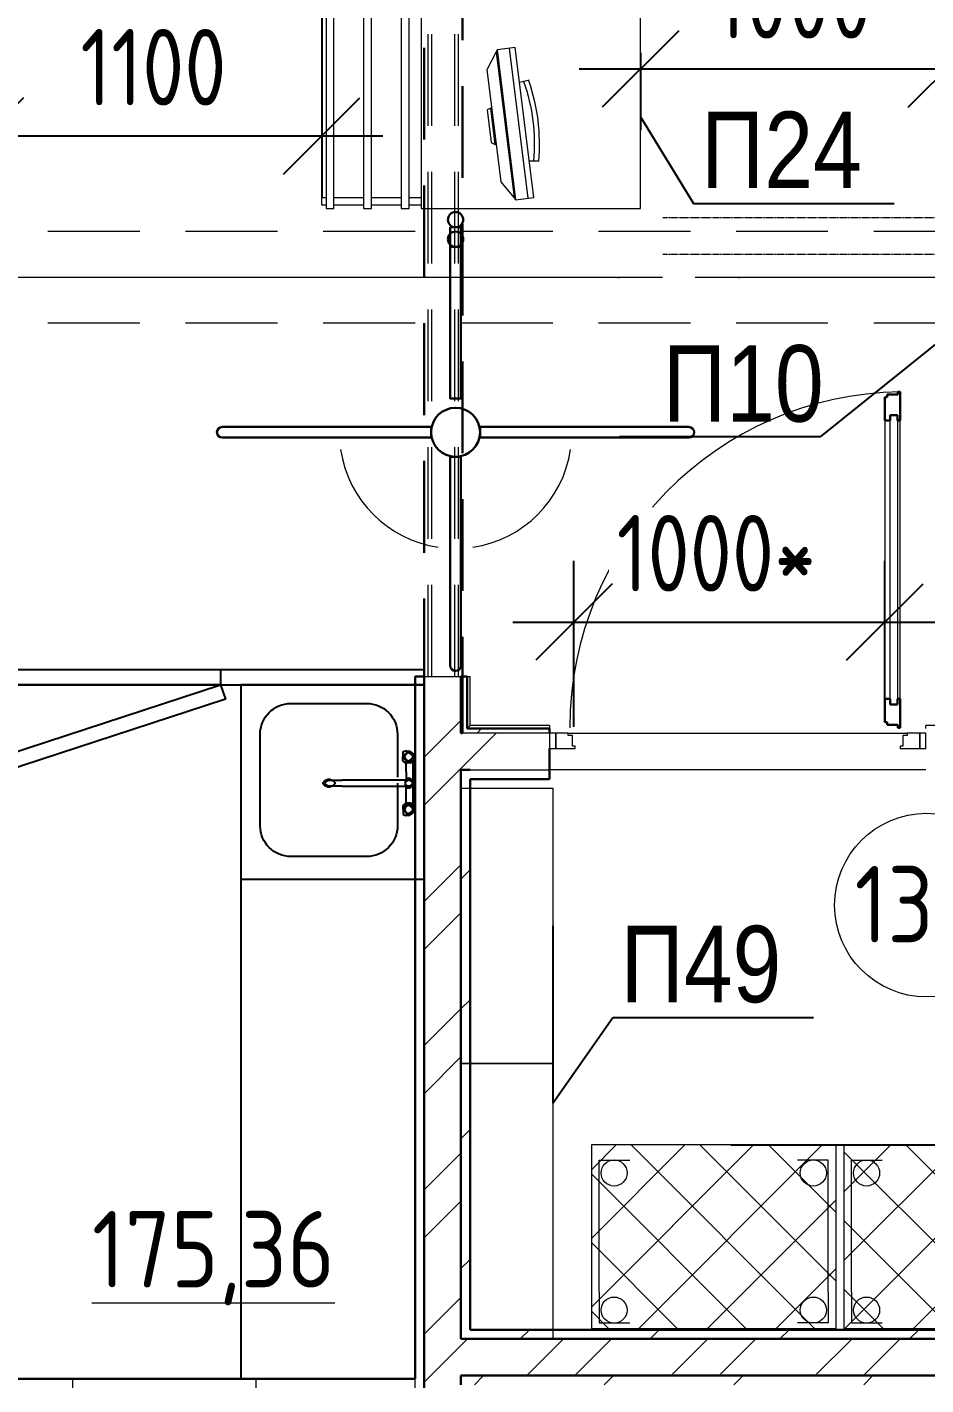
# Model space of a CAD drawing. Header units: millimetres. Extents: x -21010 to 105841, y -18351 to 135084.
# Drawn here: x 37849 to 40787, y 34155 to 38593 of the extents above; entities that cross this region are included whole.
import ezdxf
from ezdxf import colors
from ezdxf.entities.mleader import LeaderData, LeaderLine
from ezdxf.math import Vec2, Vec3

# ---------------------------------------------------------------- set-up
doc = ezdxf.new("R2010")
doc.units = ezdxf.units.MM
for name, pattern in [('ADSK_Линия сетки', [2500, 2000, -250, 0, -250]), ('ADSK_Сверху', [450, 300, -150]), ('ADSK_Штриховая_ш2 п1_5', [4.5, 3, -1.5])]:
    doc.linetypes.add(name, pattern=pattern)
for name, color, linetype, lineweight in [('АР_тонкая_монтаж', 102, 'Continuous', 9), ('Двери', 7, 'Continuous', 9), ('ДОНМ_ТХ_Анно', 84, 'Continuous', 20), ('Линии', 7, 'Continuous', 9), ('Марки помещений', 7, 'Continuous', 9), ('Оборудование пищеблок', 250, 'Continuous', 5), ('Ограждение', 7, 'Continuous', 9), ('Оси', 7, 'Continuous', 9), ('Проем', 7, 'ADSK_Штриховая_ш2 п1_5', 9), ('Стены наружные', 7, 'Continuous', 18), ('Стены штриховка', 7, 'Continuous', 13), ('ТХ Вспомогательное оборудование', 86, 'Continuous', 9), ('ТХ мебель и оборудование пищеблок', 5, 'Continuous', 30), ('ТХ Оборудование ПРОЧЕЕ', 7, 'Continuous', 20), ('ТХ_МЕБЕЛЬ', 86, 'Continuous', 0)]:
    doc.layers.add(name, color=color, linetype=linetype, lineweight=lineweight)
for name, color, linetype, lineweight, true_color in [('Двери открывание', 7, 'Continuous', 9, 0xc0c0c0), ('калитка в пищеблок_dwg', 7, 'Continuous', 9, 0x767676), ('ТХ.Not mounted equipment', 7, 'Continuous', 9, 0x6f4f28)]:
    doc.layers.add(name, color=color, linetype=linetype, lineweight=lineweight, true_color=true_color)
doc.layers.add('ТХ_ПД_ВК (мойки_раковины_трапы_поддоны_пол.краны)', color=150, linetype='Continuous')
doc.layers.add('ТХ_размеры', color=7, linetype='Continuous')
doc.styles.add('GOST Common_3', font='GOST_Common.ttf', dxfattribs={"height": 3.5})
doc.styles.add('ГОСТ 2.304', font='CS_Gost2304.shx')
doc.styles.add('ТХ_ДОНМ', font='ARIALN.TTF')
doc.dimstyles.new('СПДС', dxfattribs={"dimscale": 100, "dimtxt": 2.5, "dimasz": 2.5, "dimexe": 2, "dimexo": 0.625, "dimgap": 1, "dimtad": 1, "dimdec": 0, "dimtxsty": 'ГОСТ 2.304', "dimblk": 'OBLIQUE', "dimblk1": 'OBLIQUE', "dimblk2": 'OBLIQUE', "dimcen": 2.5, "dimdle": 2, "dimadec": 0, "dimazin": 2, "dimtfac": 0.75, "dimtdec": 4, "dimtmove": 1, "dimatfit": 3, "dimfxl": 1, "dimtfill": 1, "dimtolj": 1, "dimarcsym": 1})

# ---------------------------------------------------------------- blocks, each defined once
blk = doc.blocks.new('ADSK_Дверь_Проем - ADSK_Дверь_Проем-3135931-План 1 этажа смеж')
at = {"layer": 'Проем'}
for p, q in [((-500, 60), (500, 60)), ((-500, -60), (500, -60))]:
    blk.add_line(p, q, dxfattribs=at)
blk = doc.blocks.new('Прилавок для горячих напитков ПГН-70КМ')
at = {"layer": 'ТХ Вспомогательное оборудование', "color": 18, "true_color": 0x000000}
blk.add_lwpolyline([(1120, 717), (0, 717), (0, 0), (1120, 0)], close=True, dxfattribs=at)
at = {"layer": 'ТХ Вспомогательное оборудование', "color": 0, "const_width": 0.4056}
blk.add_lwpolyline([(124.7972, 590, 1), (125.2028, 590, 1)], format="xyb", close=True, dxfattribs=at)
blk = doc.blocks.new('Направляющие L-1120мм')
at = {"layer": 'ТХ Вспомогательное оборудование', "color": 0, "lineweight": 0}
for points in [[(-74.3, 285.6), (-74.3, 325), (-100, 325), (-100, 285.6)], [(972.6, 285.6), (972.6, 325), (998.3, 325), (998.3, 285.6)], [(-100, 259.9), (-100, 162.8)], [(-74.3, 162.8), (-74.3, 259.9)], [(972.6, 162.8), (972.6, 259.9)], [(998.3, 259.9), (998.3, 162.8)], [(-100, 137.1), (-100, 39.9)], [(-74.3, 39.9), (-74.3, 137.1)], [(972.6, 39.9), (972.6, 137.1)], [(998.3, 137.1), (998.3, 39.9)], [(-100, 14.2), (-100, 0), (-74.3, 0), (-74.3, 14.2)], [(998.3, 14.2), (998.3, 0), (972.6, 0), (972.6, 14.2)]]:
    blk.add_lwpolyline(points, dxfattribs=at)
at = {"layer": 'ТХ Вспомогательное оборудование', "color": 0, "lineweight": 0, "const_width": 0.05}
blk.add_lwpolyline([(549.2, 325, 1), (549.1, 325, 1)], format="xyb", close=True, dxfattribs=at)
at = {"layer": 'ТХ Вспомогательное оборудование', "color": 0, "lineweight": 0}
for points in [[(1009.2, 259.9), (-110.8, 259.9), (-110.8, 285.6), (1009.2, 285.6)], [(1009.2, 137.1), (-110.8, 137.1), (-110.8, 162.8), (1009.2, 162.8)], [(1009.2, 14.2), (-110.8, 14.2), (-110.8, 39.9), (1009.2, 39.9)]]:
    blk.add_lwpolyline(points, close=True, dxfattribs=at)
blk = doc.blocks.new('449.3 Стеллаж для сушки тарелок передвижной (800х632х1600)мм на 450тарелок')
at = {"layer": 'ТХ_МЕБЕЛЬ', "lineweight": 0}
h = blk.add_hatch(dxfattribs=at)
h.set_pattern_fill('ANSI37', color=256, scale=50, style=0)
h.set_pattern_definition([(45, (398.09, 950.77), (-112.253, 112.253), []), (135, (398.09, 950.77), (-112.253, -112.253), [])])
h.paths.add_polyline_path([(0, 632), (0, 32), (799.6, 32), (799.6, 632)])
at = {"layer": 'ТХ_МЕБЕЛЬ', "lineweight": 0, "ltscale": 0.2}
for p, q in [((25.2, 150), (25.2, 582)), ((25.2, 582), (125.2, 582)), ((773.8, 582), (673.8, 582)), ((773.8, 150), (773.8, 582)), ((25.2, 150), (25.2, 50)), ((773.8, 150), (773.8, 50)), ((25.2, 50), (125.2, 50)), ((773.8, 50), (673.8, 50))]:
    blk.add_line(p, q, dxfattribs=at)
at = {"layer": 'ТХ_МЕБЕЛЬ', "ltscale": 0.2}
blk.add_lwpolyline([(0, 32), (799.6, 32), (799.6, 632), (0, 632)], close=True, dxfattribs=at)
at = {"layer": 'ТХ_МЕБЕЛЬ'}
for centre in [(74.1, 540.1), (725.4, 540.1), (74.1, 91.9), (725.4, 91.9)]:
    blk.add_circle(centre, 42.6, dxfattribs=at)
blk = doc.blocks.new('_Oblique')
at = {"color": 0, "linetype": 'ByBlock', "lineweight": -2}
blk.add_line((-0.5, -0.5), (0.5, 0.5), dxfattribs=at)
blk = doc.blocks.new('*D205')
at = {"layer": 'Defpoints', "color": 0, "transparency": 16777216}
for p in [(39854, 38571.2), (39854, 38455.8), (40854, 38455.8)]:
    blk.add_point(p, dxfattribs=at)
at = {"layer": 'ТХ_размеры', "color": 0, "lineweight": -2, "transparency": 16777216}
for p, q in [((39854, 38508.7), (39854, 38255.8)), ((41054, 38455.8), (39654, 38455.8)), ((40854, 38393.3), (40854, 38255.8))]:
    blk.add_line(p, q, dxfattribs=at)
at = {"layer": 'ТХ_размеры', "color": 0, "lineweight": -2, "transparency": 16777216, "xscale": 250, "yscale": 250, "zscale": 250, "rotation": 180}
blk.add_blockref('_Oblique', (39854, 38455.8), dxfattribs=at)
at = {"layer": 'ТХ_размеры', "color": 0, "lineweight": -2, "transparency": 16777216, "xscale": 250, "yscale": 250, "zscale": 250}
blk.add_blockref('_Oblique', (40854, 38455.8), dxfattribs=at)
at = {"layer": 'ТХ_размеры', "color": 0, "transparency": 16777216, "insert": (40354, 38680.8), "char_height": 250, "attachment_point": 5, "style": 'ГОСТ 2.304', "bg_fill": 3, "box_fill_scale": 1.1, "bg_fill_color": 256, "bg_fill_true_color": 13158600, "bg_fill_transparency": 0}
blk.add_mtext('\\A1;1000', dxfattribs=at)
blk = doc.blocks.new('АРМ медицинской сестры')
at = {"lineweight": 0}
for points in [[(-133.5, 147.5), (-129.5, 115.6)], [(133.5, 147.5), (129.5, 115.6)], [(245.1, 95.6), (-249.1, 95.6)], [(-241.1, 51.8), (-249.1, 55.8)], [(245.1, 55.8), (237.1, 51.8), (-241.1, 51.8), (-185.3, 15.9), (185.3, 15.9), (237.1, 51.8)], [(-61.8, 15.9), (-61.8, 12), (57.8, 12), (53.8, 0), (-53.8, 0), (-61.8, 12)], [(57.8, 15.9), (57.8, 12)]]:
    blk.add_lwpolyline(points, dxfattribs=at)
blk.add_lwpolyline([(245.1, 55.8), (-249.1, 55.8), (-249.1, 115.6), (245.1, 115.6)], close=True, dxfattribs=at)
for radius, start, end in [(627.7, 77.7667, 102.2333), (611.8, 77.6074, 102.3926)]:
    blk.add_arc((0, -468.3), radius, start, end, dxfattribs=at)
blk = doc.blocks.new('*D206')
at = {"layer": 'Defpoints', "color": 0, "transparency": 16777216}
for p in [(38811.9, 39083.4), (37712, 38515), (37712, 38236.9)]:
    blk.add_point(p, dxfattribs=at)
at = {"layer": 'ТХ_размеры', "color": 0, "lineweight": -2, "transparency": 16777216}
for p, q in [((38811.9, 39020.9), (38811.9, 38036.9)), ((37712, 38452.5), (37712, 38036.9)), ((39011.9, 38236.9), (37512, 38236.9))]:
    blk.add_line(p, q, dxfattribs=at)
at = {"layer": 'ТХ_размеры', "color": 0, "lineweight": -2, "transparency": 16777216, "xscale": 250, "yscale": 250, "zscale": 250, "rotation": 180}
blk.add_blockref('_Oblique', (37712, 38236.9), dxfattribs=at)
at = {"layer": 'ТХ_размеры', "color": 0, "lineweight": -2, "transparency": 16777216, "xscale": 250, "yscale": 250, "zscale": 250}
blk.add_blockref('_Oblique', (38811.9, 38236.9), dxfattribs=at)
at = {"layer": 'ТХ_размеры', "color": 0, "transparency": 16777216, "insert": (38261.9, 38461.9), "char_height": 250, "attachment_point": 5, "style": 'ГОСТ 2.304', "bg_fill": 3, "box_fill_scale": 1.1, "bg_fill_color": 256, "bg_fill_true_color": 13158600, "bg_fill_transparency": 0}
blk.add_mtext('\\A1;1100', dxfattribs=at)
blk = doc.blocks.new('ванна 60х60')
at = {"layer": 'ТХ Оборудование ПРОЧЕЕ', "color": 0, "linetype": 'ByBlock', "lineweight": -2, "ltscale": 100}
for p, q in [((34.3, 390.2), (47.3, 401.1)), ((34.3, 390.2), (47.3, 401.1)), ((36.2, 386.2), (60.3, 402.1)), ((36.2, 386.2), (60.3, 402.1)), ((60.3, 402.1), (47.3, 401.1)), ((69.3, 399.1), (60.3, 402.1)), ((69.3, 399.1), (60.3, 402.1)), ((34.3, 390.2), (30.2, 385.2)), ((34.3, 390.2), (30.2, 385.2)), ((30.2, 385.2), (33.2, 376.2)), ((30.2, 385.2), (33.2, 376.2)), ((37.2, 365.2), (33.2, 376.2)), ((37.2, 365.2), (33.2, 376.2)), ((34.3, 390.2), (37.3, 388.2)), ((34.3, 390.2), (37.3, 388.2)), ((35.2, 379.2), (36.2, 386.2)), ((35.2, 379.2), (36.2, 386.2)), ((35.2, 379.2), (37.2, 378.2)), ((35.2, 379.2), (37.2, 378.2)), ((37.3, 388.2), (36.2, 386.2)), ((37.3, 388.2), (36.2, 386.2)), ((37.3, 387.2), (37.2, 375.2)), ((37.3, 387.2), (37.2, 375.2)), ((57.2, 364.1), (37.2, 378.2)), ((37.2, 378.2), (39.2, 367.2)), ((57.2, 364.1), (37.2, 378.2)), ((37.2, 378.2), (39.2, 367.2)), ((37.2, 375.2), (46.2, 365.2)), ((37.2, 375.2), (46.2, 365.2)), ((37.2, 365.2), (46.2, 361.2)), ((37.2, 365.2), (46.2, 361.2)), ((37.2, 365.2), (37.2, 227)), ((46.3, 397.2), (37.3, 387.2)), ((46.3, 397.2), (37.3, 387.2)), ((39.2, 367.2), (48.2, 362.1)), ((39.2, 367.2), (48.2, 362.1)), ((46.2, 365.2), (56.2, 365.1)), ((46.2, 365.2), (56.2, 365.1)), ((46.2, 361.2), (57.2, 362.1)), ((46.2, 361.2), (57.2, 362.1)), ((46.3, 397.2), (56.3, 397.1)), ((46.3, 397.2), (56.3, 397.1)), ((48.2, 362.1), (57.2, 364.1)), ((48.2, 362.1), (57.2, 364.1)), ((56.2, 365.1), (66.2, 375.1)), ((56.2, 365.1), (66.2, 375.1)), ((66.3, 387.1), (56.3, 397.1)), ((66.3, 387.1), (56.3, 397.1)), ((57.2, 364.1), (60.2, 361.1)), ((57.2, 364.1), (60.2, 361.1)), ((60.2, 361.1), (57.2, 362.1)), ((60.2, 361.1), (57.2, 362.1)), ((59.9, 361.2), (59.8, 306.1)), ((60.2, 361.1), (70.2, 369.1)), ((60.2, 361.1), (70.2, 369.1)), ((66.2, 375.1), (66.3, 387.1)), ((66.2, 375.1), (66.3, 387.1)), ((70.2, 369.1), (69.3, 399.1)), ((70.2, 369.1), (69.3, 399.1)), ((39, 302), (45.9, 311.1)), ((39, 302), (45.9, 311.1)), ((45.9, 311.1), (55.9, 311.1)), ((45.9, 311.1), (55.9, 311.1)), ((55.9, 311.1), (63, 302.1)), ((55.9, 311.1), (63, 302.1)), ((38, 301), (45, 308.1)), ((38, 301), (45, 308.1)), ((38, 299), (48, 306.1)), ((38, 299), (48, 306.1)), ((38, 291), (38, 301)), ((38, 291), (38, 301)), ((48, 286.1), (38, 293)), ((48, 286.1), (38, 293)), ((45, 284.1), (38, 291)), ((45, 284.1), (38, 291)), ((39, 290), (39, 302)), ((39, 290), (39, 302)), ((46, 281.1), (39, 290)), ((46, 281.1), (39, 290)), ((45, 308.1), (56, 308.1)), ((45, 308.1), (56, 308.1)), ((56, 284.1), (45, 284.1)), ((56, 284.1), (45, 284.1)), ((56, 281.1), (46, 281.1)), ((56, 281.1), (46, 281.1)), ((48, 306.1), (53.8, 306.1)), ((48, 286), (53.8, 286)), ((53.8, 306.1), (63, 299)), ((53.8, 286), (63, 293)), ((56, 308.1), (63, 301.1)), ((56, 308.1), (63, 301.1)), ((63, 291.1), (56, 284.1)), ((63, 291.1), (56, 284.1)), ((63, 290.1), (56, 281.1)), ((63, 290.1), (56, 281.1)), ((59.8, 306.1), (268.9, 306.1)), ((59.8, 231), (59.8, 286.1)), ((268.9, 286.1), (59.9, 286.1)), ((63, 302.1), (63, 290.1)), ((63, 302.1), (63, 290.1)), ((312.9, 306.1), (268.9, 306.1)), ((268.9, 286.1), (312.9, 286.1)), ((298.9, 305.1), (292.9, 298.1)), ((292.9, 298.1), (292.9, 294.1)), ((292.9, 294.1), (298.9, 287.1)), ((308.9, 309.1), (298.9, 305.1)), ((298.9, 287.1), (308.9, 283.1)), ((314.9, 309.1), (308.9, 309.1)), ((308.9, 283.1), (314.9, 283.1)), ((324.9, 299.1), (312.9, 306.1)), ((312.9, 286.1), (324.9, 293.1)), ((324.9, 305.1), (314.9, 309.1)), ((314.9, 283.1), (324.9, 287.1)), ((330.9, 298.1), (324.9, 305.1)), ((324.9, 293.1), (324.9, 299.1)), ((324.9, 287.1), (330.9, 294.1)), ((330.9, 294.1), (330.9, 298.1)), ((37.2, 227), (33.2, 216)), ((37.2, 227), (33.2, 216)), ((37.2, 227), (46.2, 231.1)), ((37.2, 227), (46.2, 231.1)), ((57.2, 228.1), (37.2, 214)), ((57.2, 228.1), (37.2, 214)), ((37.2, 217), (46.2, 227.1)), ((37.2, 217), (46.2, 227.1)), ((37.2, 214), (39.2, 225)), ((37.2, 214), (39.2, 225)), ((39.2, 225), (48.2, 230.1)), ((39.2, 225), (48.2, 230.1)), ((46.2, 231.1), (57.2, 230.1)), ((46.2, 231.1), (57.2, 230.1)), ((46.2, 227.1), (56.2, 227.1)), ((46.2, 227.1), (56.2, 227.1)), ((48.2, 230.1), (57.2, 228.1)), ((48.2, 230.1), (57.2, 228.1)), ((56.2, 227.1), (66.2, 217.1)), ((56.2, 227.1), (66.2, 217.1)), ((60.2, 231.1), (57.2, 230.1)), ((57.2, 228.1), (60.2, 231.1)), ((60.2, 231.1), (57.2, 230.1)), ((57.2, 228.1), (60.2, 231.1)), ((60.2, 231.1), (70.2, 223.1)), ((60.2, 231.1), (70.2, 223.1)), ((70.2, 223.1), (69.2, 193.1)), ((70.2, 223.1), (69.2, 193.1)), ((30.2, 207), (33.2, 216)), ((30.2, 207), (33.2, 216)), ((34.2, 202), (30.2, 207)), ((34.2, 202), (30.2, 207)), ((34.2, 202), (37.2, 204)), ((34.2, 202), (37.2, 204)), ((34.2, 202), (47.3, 191.1)), ((34.2, 202), (47.3, 191.1)), ((35.2, 213), (37.2, 214)), ((35.2, 213), (37.2, 214)), ((35.2, 213), (36.2, 206)), ((35.2, 213), (36.2, 206)), ((36.2, 206), (60.3, 190.1)), ((37.2, 204), (36.2, 206)), ((36.2, 206), (60.3, 190.1)), ((37.2, 204), (36.2, 206)), ((37.2, 205), (37.2, 217)), ((37.2, 205), (37.2, 217)), ((46.2, 195.1), (37.2, 205)), ((46.2, 195.1), (37.2, 205)), ((46.2, 195.1), (56.2, 195.1)), ((46.2, 195.1), (56.2, 195.1)), ((60.3, 190.1), (47.3, 191.1)), ((66.2, 205.1), (56.2, 195.1)), ((66.2, 205.1), (56.2, 195.1)), ((69.2, 193.1), (60.3, 190.1)), ((69.2, 193.1), (60.3, 190.1)), ((66.2, 217.1), (66.2, 205.1)), ((66.2, 217.1), (66.2, 205.1))]:
    blk.add_line(p, q, dxfattribs=at)
blk.add_lwpolyline([(0, -17.5), (0.1, 617.5), (600.1, 617.4), (600, -17.6), (0, -17.5)], dxfattribs=at)
blk.add_lwpolyline([(87.8, 295.6), (87.8, 156.4, 0.414214), (187.7, 56.4), (436.6, 56.3, 0.414214), (536.6, 156.3), (536.6, 456.6, 0.414214), (436.7, 556.6), (187.8, 556.6, 0.414214), (87.8, 456.6), (87.8, 315.6)], format="xyb", dxfattribs=at)
for centre in [(50.7, 382.1), (50.7, 382.1), (50.7, 210.1), (50.7, 210.1)]:
    blk.add_circle(centre, 13, dxfattribs=at)
blk = doc.blocks.new('_None')
blk = doc.blocks.new('*D207')
at = {"layer": 'Defpoints', "color": 0, "ltscale": 100, "transparency": 16777216}
for p in [(40653, 36648.2), (40653, 36321), (39636.5, 36243)]:
    blk.add_point(p, dxfattribs=at)
at = {"layer": 'ТХ_размеры', "color": 0, "lineweight": -2, "ltscale": 100, "transparency": 16777216}
for p, q in [((39636.5, 36305.5), (39636.5, 36848.2)), ((40653, 36383.5), (40653, 36848.2)), ((39436.5, 36648.2), (40853, 36648.2))]:
    blk.add_line(p, q, dxfattribs=at)
at = {"layer": 'ТХ_размеры', "color": 0, "lineweight": -2, "ltscale": 100, "transparency": 16777216, "xscale": 250, "yscale": 250, "zscale": 250}
blk.add_blockref('_Oblique', (40653, 36648.2), dxfattribs=at)
at = {"layer": 'ТХ_размеры', "color": 0, "ltscale": 100, "transparency": 16777216, "insert": (40102, 36873.2), "char_height": 250, "attachment_point": 5, "style": 'ГОСТ 2.304', "bg_fill": 3, "box_fill_scale": 1.1, "bg_fill_color": 256, "bg_fill_true_color": 13158600, "bg_fill_transparency": 0}
blk.add_mtext('\\A1;1000*', dxfattribs=at)
at = {"layer": 'ТХ_размеры', "color": 0, "lineweight": -2, "ltscale": 100, "transparency": 16777216, "xscale": 250, "yscale": 250, "zscale": 250, "rotation": 180}
blk.add_blockref('_Oblique', (39636.5, 36648.2), dxfattribs=at)
blk = doc.blocks.new('калитка в пищеблок_dwg-6564962-План 1 этажа смеж')
at = {"lineweight": 30, "flags": 128}
blk.add_lwpolyline([(3270.9, 2540.3), (3305.9, 2540.3), (3305.9, 1980.3), (3270.9, 1980.3)], close=True, dxfattribs=at)
for points in [[(2525.9, 1852.8), (3208.4, 1852.8), (3208.4, 1887.8), (2525.9, 1887.8)], [(4050.9, 1852.8), (3368.4, 1852.8), (3368.4, 1887.8), (4050.9, 1887.8)], [(3305.9, 1107.8), (3305.9, 1790.3), (3270.9, 1790.3), (3270.9, 1107.8)]]:
    blk.add_lwpolyline(points, dxfattribs=at)
at = {"lineweight": 30}
for centre, radius in [((3288.4, 2565.3), 25), ((3288.4, 1870.3), 80)]:
    blk.add_circle(centre, radius, dxfattribs=at)
for centre, start, end in [((2525.9, 1870.3), 90, 270), ((4050.9, 1870.3), 270, 90), ((3288.4, 1107.8), 180, 0)]:
    blk.add_arc(centre, 17.5, start, end, dxfattribs=at)
at = {"lineweight": 9}
for start, end in [(188.5611, 261.4389), (278.5611, 351.4389)]:
    blk.add_arc((3288.4, 1870.3), 380, start, end, dxfattribs=at)
blk = doc.blocks.new('1 этаж 21082025')
at = {"lineweight": 30}
for p, q in [((44970, -5600.5), (45005, -5600.5)), ((44970, -6096.5), (44970, -5600.5)), ((45005, -5600.5), (45005, -6096.5)), ((45005, -6096.5), (44970, -6096.5)), ((44907.5, -6189), (44225, -6189)), ((44907.5, -6224), (44907.5, -6189)), ((45067.5, -6224), (45067.5, -6189)), ((45067.5, -6189), (45750, -6189)), ((44225, -6224), (44907.5, -6224)), ((45750, -6224), (45067.5, -6224)), ((45005, -6286.5), (44970, -6286.5)), ((44970, -6286.5), (44970, -6969)), ((45005, -6969), (45005, -6286.5))]:
    blk.add_line(p, q, dxfattribs=at)
for centre, radius in [((44987.5, -5575.5), 25), ((44987.5, -6206.5), 80)]:
    blk.add_circle(centre, radius, dxfattribs=at)
for centre, start, end in [((44225, -6206.5), 90, 270), ((45750, -6206.5), 270, 90), ((44987.5, -6969), 180, 0)]:
    blk.add_arc(centre, 17.5, start, end, dxfattribs=at)
at = {"lineweight": 9}
for start, end in [(188.5611, 261.4389), (278.5611, 351.4389)]:
    blk.add_arc((44987.5, -6206.5), 380, start, end, dxfattribs=at)
at = {"layer": 'Двери', "lineweight": 30}
for p, q in [((46441, -6074), (46433, -6074)), ((46433, -6074), (46433, -6083)), ((46441, -6168), (46441, -6074)), ((46399, -6092), (46391, -6092)), ((46391, -6092), (46391, -6168)), ((46433, -6083), (46399, -6083)), ((46399, -6083), (46399, -6092)), ((46391, -6168), (46408, -6168)), ((46408, -6168), (46408, -6150)), ((46408, -6150), (46432, -6150)), ((46432, -6150), (46432, -6168)), ((46432, -6168), (46441, -6168)), ((46391, -7078), (46391, -7154)), ((46391, -7078), (46408, -7078)), ((46408, -7078), (46408, -7096)), ((46408, -7096), (46432, -7096)), ((46432, -7078), (46441, -7078)), ((46432, -7096), (46432, -7078)), ((46441, -7172), (46441, -7078)), ((46391, -7154), (46399, -7154)), ((46399, -7154), (46399, -7163)), ((46399, -7163), (46433, -7163)), ((46433, -7163), (46433, -7172)), ((46433, -7172), (46441, -7172))]:
    blk.add_line(p, q, dxfattribs=at)
at = {"layer": 'Двери'}
for p, q in [((46391, -6168), (46391, -7078)), ((46408, -7096), (46408, -6150)), ((46408, -6150), (46432, -6150)), ((46432, -6150), (46432, -7096)), ((46441, -7078), (46441, -6168)), ((46432, -7096), (46408, -7096)), ((45295, -7190), (45295, -7240)), ((45315, -7190), (45295, -7190)), ((45315, -7240), (45315, -7190)), ((45356, -7190), (45315, -7190)), ((45315, -7190), (45315, -7240)), ((45356, -7198), (45356, -7190)), ((45370, -7198), (45356, -7198)), ((45370, -7232), (45370, -7198)), ((45379, -7232), (45370, -7232)), ((45379, -7240), (45379, -7232)), ((46450, -7232), (46441, -7232)), ((46441, -7232), (46441, -7240)), ((46464, -7198), (46450, -7198)), ((46450, -7198), (46450, -7232)), ((46464, -7190), (46464, -7198)), ((46505, -7190), (46464, -7190)), ((46525, -7190), (46505, -7190)), ((46505, -7190), (46505, -7240)), ((46505, -7240), (46505, -7190)), ((46525, -7240), (46525, -7190)), ((45295, -7240), (45315, -7240)), ((45315, -7240), (45379, -7240)), ((46441, -7240), (46505, -7240)), ((46505, -7240), (46525, -7240))]:
    blk.add_line(p, q, dxfattribs=at)
at = {"layer": 'Двери открывание'}
blk.add_arc((46459, -7172), 1098, 90.9393, 180, dxfattribs=at)
at = {"layer": 'Линии', "linetype": 'ADSK_Сверху'}
for p, q in [((50705, -5550), (30240, -5550)), ((50705, -5850), (30240, -5850))]:
    blk.add_line(p, q, dxfattribs=at)
at = {"layer": 'Марки помещений'}
blk.add_circle((46526.8, -7751.9), 300, dxfattribs=at)
at = {"layer": 'Ограждение'}
for p, q in [((45025, -7005), (45035, -7005)), ((45035, -7165), (45035, -7005)), ((45035, -7165), (45025, -7175)), ((45295, -7165), (45035, -7165)), ((45295, -7165), (45295, -7175)), ((46525, -7175), (46525, -7165)), ((46915, -7165), (46525, -7165))]:
    blk.add_line(p, q, dxfattribs=at)
at = {"layer": 'Оси', "linetype": 'ADSK_Линия сетки'}
blk.add_line((58165, -5700), (-14072.3, -5700), dxfattribs=at)
at = {"layer": 'Стены наружные', "linetype": 'ADSK_Сверху', "lineweight": 30}
for p, q in [((44885, 0), (44885, -9330)), ((45010, -7175), (45010, 0))]:
    blk.add_line(p, q, dxfattribs=at)
at = {"layer": 'Стены наружные', "lineweight": 30}
for p, q in [((44855, -9300), (44855, -7005)), ((44885, -7005), (44855, -7005)), ((45005, -7005), (45005, -7190)), ((45005, -7005), (45025, -7005)), ((45025, -7005), (45025, -7175)), ((44885, -7032), (44885, -9330)), ((45010, -7175), (45010, -7190)), ((45295, -7175), (45025, -7175)), ((45295, -7190), (45295, -7175)), ((45010, -7190), (45005, -7190)), ((45295, -7340), (45295, -7240)), ((45005, -7310), (45035, -7310)), ((45005, -7310), (45005, -9170)), ((45035, -9140), (45035, -7340)), ((45035, -7340), (45295, -7340)), ((48835, -9140), (45035, -9140)), ((48730.8, -9170), (45005, -9170)), ((44855, -9300), (42625, -9300)), ((45005, -9290), (48805, -9290)), ((45005, -9290), (45005, -9320))]:
    blk.add_line(p, q, dxfattribs=at)
at = {"layer": 'Стены наружные', "linetype": 'Continuous', "lineweight": 9}
for p, q in [((44885, -7268.3), (45005, -7148.3)), ((45057.7, -7190), (45072.7, -7175)), ((45005, -7305.5), (45120.5, -7190)), ((44885, -7425.5), (45005, -7305.5)), ((44885, -7739.8), (45005, -7619.8)), ((45005, -7667), (45035, -7637)), ((44885, -7896.9), (45005, -7776.9)), ((45005, -8091.2), (45035, -8061.2)), ((44885, -8211.2), (45005, -8091.2)), ((44885, -8368.4), (45005, -8248.4)), ((45005, -8515.5), (45035, -8485.5)), ((44885, -8682.7), (45005, -8562.7)), ((44885, -8839.9), (45005, -8719.9)), ((45005, -8939.8), (45035, -8909.8)), ((44885, -9154.2), (45005, -9034.2)), ((45199, -9170), (45229, -9140)), ((45623.3, -9170), (45653.3, -9140)), ((46047.6, -9170), (46077.6, -9140)), ((46471.8, -9170), (46501.8, -9140)), ((45005, -9191.3), (45026.3, -9170)), ((45220.6, -9290), (45340.6, -9170)), ((45377.8, -9290), (45497.8, -9170)), ((45692.1, -9290), (45812.1, -9170)), ((45849.3, -9290), (45969.3, -9170)), ((46163.6, -9290), (46283.6, -9170)), ((46320.7, -9290), (46440.7, -9170)), ((44885, -9311.3), (45005, -9191.3)), ((43736, -9330), (43736, -9300)), ((44336, -9330), (44336, -9300)), ((45049, -9320), (45079, -9290)), ((45473.3, -9320), (45503.3, -9290)), ((45897.6, -9320), (45927.6, -9290)), ((46321.8, -9320), (46351.8, -9290))]:
    blk.add_line(p, q, dxfattribs=at)
at = {"layer": 'Стены наружные'}
for p, q in [((45356, -7190), (46464, -7190)), ((46525, -7310), (45295, -7310))]:
    blk.add_line(p, q, dxfattribs=at)
at = {"layer": 'Стены штриховка', "linetype": 'ADSK_Сверху'}
for p, q in [((44897.5, -7005), (44897.5, 0)), ((44910, -7005), (44910, 0)), ((44985, -7005), (44985, 0)), ((44997.5, -7005), (44997.5, 0)), ((44885, -7005), (44997.5, -7005))]:
    blk.add_line(p, q, dxfattribs=at)
at = {"layer": 'Стены штриховка'}
for p, q in [((44885, -7005), (45005, -7005)), ((45295, -7190), (45010, -7190)), ((45035, -7310), (45295, -7310)), ((44855, -9330), (44855, -9300))]:
    blk.add_line(p, q, dxfattribs=at)
at = {"layer": 'Марки помещений', "style": 'GOST Common_3', "width": 0.9}
for s, p in [('137', (46291.9, -7874.1)), ('%%U175,36', (43798.9, -9001.8))]:
    blk.add_text(s, height=250, dxfattribs=at).set_placement(p)

msp = doc.modelspace()

# ---------------------------------------------------------------- linework, layer by layer
for points in [[(36978.9, 34175), (36978.9, 36493.2), (39147, 36493.2), (39147, 36443.2), (38547, 36443.2), (38547, 34175), (36978.9, 34175), (37578.9, 34175), (37578.9, 36493.2), (37578.9, 36443.2), (36978.9, 36443.2), (39147, 36443.2)], [(38481.5, 36493.2), (38481.5, 36443.2), (37781.5, 36443.2), (37681.5, 36443.2), (37681.5, 36493.2), (38481.5, 36493.2)], [(38481.5, 36443.2), (38497, 36395.7), (37831.6, 36178.4), (37736.6, 36147.3), (37721, 36194.9), (38481.5, 36443.2)]]:
    msp.add_lwpolyline(points)
at = {"layer": 'АР_тонкая_монтаж', "linetype": 'Continuous', "ltscale": 100}
msp.add_arc((39149, 36638), 370, 269.6957, 270, dxfattribs=at)
at = {"layer": 'Оборудование пищеблок', "color": 217, "true_color": 0x93278f}
for points in [[(39267, 35205.5), (39267, 36105.5), (39567, 36105.5), (39567, 35205.5)], [(39267, 34305), (39267, 35205), (39567, 35205), (39567, 34305)]]:
    msp.add_lwpolyline(points, close=True, dxfattribs=at)
at = {"layer": 'Оси', "linetype": 'ADSK_Линия сетки'}
msp.add_line((49532.7, 37775), (20650.1, 37775), dxfattribs=at)

# ---------------------------------------------------------------- block references
msp.add_blockref('1 этаж 21082025', (-5738, 43475))
at = {"layer": 'Двери', "rotation": 180}
msp.add_blockref('ADSK_Дверь_Проем - ADSK_Дверь_Проем-3135931-План 1 этажа смеж', (40427, 37910), dxfattribs=at)
at = {"layer": 'ТХ Вспомогательное оборудование', "xscale": -1, "rotation": 270}
msp.add_blockref('Направляющие L-1120мм', (38811.9, 38110.8), dxfattribs=at)
at = {"layer": 'ТХ Вспомогательное оборудование', "rotation": 270}
msp.add_blockref('Прилавок для горячих напитков ПГН-70КМ', (39137, 39120), dxfattribs=at)
at = {"layer": 'ТХ мебель и оборудование пищеблок'}
for p in [(39693.7, 34307.4), (40519.1, 34307.4)]:
    msp.add_blockref('449.3 Стеллаж для сушки тарелок передвижной (800х632х1600)мм на 450тарелок', p, dxfattribs=at)
at = {"layer": 'ТХ.Not mounted equipment', "lineweight": 15, "xscale": -1, "rotation": 277.0606583985133}
msp.add_blockref('АРМ медицинской сестры', (39359.8, 38269), dxfattribs=at)
at = {"layer": 'ТХ_ПД_ВК (мойки_раковины_трапы_поддоны_пол.краны)', "ltscale": 150, "xscale": -1, "rotation": 0.03974216026781718}
msp.add_blockref('ванна 60х60', (39147.5, 35825.7), dxfattribs=at)

# ---------------------------------------------------------------- leaders
at = {"layer": 'ДОНМ_ТХ_Анно'}
ml = msp.add_multileader_mtext('Standard', dxfattribs=at)
ml.set_content('П10', color=256, style='ТХ_ДОНМ')
ml.set_leader_properties()
ml.set_arrow_properties(name='NONE')
ml.build(insert=Vec2(0, 0))
ml.multileader.update_dxf_attribs({"text_left_attachment_type": 6, "text_right_attachment_type": 6, "dogleg_length": 0.25, "arrow_head_size": 250})
ctx = ml.context
ctx.base_point, ctx.char_height, ctx.arrow_head_size, ctx.landing_gap_size, ctx.plane_origin = Vec3(39819.3, 37253.2), 250, 250, 25, Vec3(37306.4, 33696.6)
ctx.left_attachment, ctx.right_attachment = 6, 6
notes = []
notes.append((ctx, [(1, (1, 1, 0), (40441, 37253.2), (-1, 0), 0.25, [(0, [(40867, 37596.2)], 0, [])])]))
ctx.mtext.insert, ctx.mtext.flow_direction = Vec3(39927.7, 37553.2), 5
ml = msp.add_multileader_mtext('Standard', dxfattribs=at)
ml.set_content('П49', color=256, style='ТХ_ДОНМ')
ml.set_leader_properties()
ml.set_arrow_properties(name='NONE')
ml.build(insert=Vec2(0, 0))
ml.multileader.update_dxf_attribs({"text_left_attachment_type": 6, "text_right_attachment_type": 6, "dogleg_length": 0.25, "arrow_head_size": 250})
ctx = ml.context
ctx.base_point, ctx.char_height, ctx.arrow_head_size, ctx.landing_gap_size, ctx.plane_origin = Vec3(39764.3, 35355.5), 250, 250, 25, Vec3(37725, 32201.5)
ctx.left_attachment, ctx.right_attachment = 6, 6
notes.append((ctx, [(0, (1, 1, 0), (39764, 35355.5), (1, 0), 0.25, [(0, [(39567, 35655.5), (39567, 35075.2)], 0, [])])]))
ctx.mtext.insert, ctx.mtext.flow_direction = Vec3(39789.3, 35655.5), 5
ml = msp.add_multileader_mtext('Standard', dxfattribs=at)
ml.set_content('П50', color=256, style='ТХ_ДОНМ')
ml.set_leader_properties()
ml.set_arrow_properties(name='NONE')
ml.build(insert=Vec2(0, 0))
ml.multileader.update_dxf_attribs({"text_left_attachment_type": 6, "text_right_attachment_type": 6, "dogleg_length": 0.25, "arrow_head_size": 250})
ctx = ml.context
ctx.base_point, ctx.char_height, ctx.arrow_head_size, ctx.landing_gap_size, ctx.plane_origin = Vec3(41116.2, 35219.7), 250, 250, 25, Vec3(39076.9, 32065.7)
ctx.left_attachment, ctx.right_attachment = 6, 6
notes.append((ctx, [(1, (1, 1, 0), (41785.5, 35219.7), (-1, 0), 0.25, [(0, [(40149.4, 34939.4), (40918.8, 34939.4)], 0, []), (3, [(41826.6, 34939.4), (42807.1, 34939.4)], 0, [])])]))
ctx.mtext.insert, ctx.mtext.flow_direction = Vec3(41141.2, 35519.7), 5
for ctx, leaders in notes:
    for number, flags, end, landing, length, lines in leaders:
        leader = LeaderData()
        leader.index, (leader.has_last_leader_line, leader.has_dogleg_vector, leader.attachment_direction) = number, flags
        leader.last_leader_point, leader.dogleg_vector, leader.dogleg_length = Vec3(end), Vec3(landing), length
        for number, points, colour, breaks in lines:
            line = LeaderLine()
            line.index, line.vertices, line.color, line.breaks = number, Vec3.list(points), colors.encode_raw_color(colour), breaks
            leader.lines.append(line)
        ctx.leaders.append(leader)

# ---------------------------------------------------------------- next in the draw order: dimensions: what is measured, and where the dimension line sits
at = {"layer": 'ТХ_размеры'}
for base, p1, p2, picture, middle in [((37712, 38236.9), (38811.9, 39083.4), (37712, 38515), '*D206', (38261.9, 38461.9)), ((39854, 38455.8), (40854, 38455.8), (39854, 38571.2), '*D205', (40354, 38680.8))]:
    dim = msp.add_linear_dim(base=base, p1=p1, p2=p2, dimstyle='СПДС', dxfattribs=at)
    dim.commit()
    dim.dimension.update_dxf_attribs({"geometry": picture, "text_midpoint": middle})
at = {"layer": 'ТХ_размеры', "ltscale": 100}
dim = msp.add_linear_dim(base=(40653, 36648.2), p1=(39636.5, 36243), p2=(40653, 36321), text='1000*', dimstyle='СПДС', dxfattribs=at)
dim.commit()
dim.dimension.update_dxf_attribs({"geometry": '*D207', "text_midpoint": (40102, 36648.2), "dimtype": 160})

# ---------------------------------------------------------------- next in the draw order: block references
at = {"layer": 'калитка в пищеблок_dwg', "color": 7, "lineweight": 30}
msp.add_blockref('калитка в пищеблок_dwg-6564962-План 1 этажа смеж', (35961.1, 35398.2), dxfattribs=at)

# ---------------------------------------------------------------- next in the draw order: leaders
at = {"layer": 'ДОНМ_ТХ_Анно'}
ml = msp.add_multileader_mtext('Standard', dxfattribs=at)
ml.set_content('П24', color=256, style='ТХ_ДОНМ')
ml.set_leader_properties()
ml.set_arrow_properties(name='NONE')
ml.build(insert=Vec2(0, 0))
ml.multileader.update_dxf_attribs({"text_left_attachment_type": 6, "text_right_attachment_type": 6, "dogleg_length": 0.25, "arrow_head_size": 250})
ctx = ml.context
ctx.base_point, ctx.char_height, ctx.arrow_head_size, ctx.landing_gap_size, ctx.plane_origin = Vec3(40027.4, 38016.6), 250, 250, 25, Vec3(37431.2, 34460)
ctx.left_attachment, ctx.right_attachment = 6, 6
notes = []
notes.append((ctx, [(0, (1, 1, 0), (40027.2, 38016.6), (1, 0), 0.25, [(0, [(39854, 38299.7)], 0, [])])]))
ctx.mtext.insert, ctx.mtext.flow_direction = Vec3(40052.4, 38316.6), 5
for ctx, leaders in notes:
    for number, flags, end, landing, length, lines in leaders:
        leader = LeaderData()
        leader.index, (leader.has_last_leader_line, leader.has_dogleg_vector, leader.attachment_direction) = number, flags
        leader.last_leader_point, leader.dogleg_vector, leader.dogleg_length = Vec3(end), Vec3(landing), length
        for number, points, colour, breaks in lines:
            line = LeaderLine()
            line.index, line.vertices, line.color, line.breaks = number, Vec3.list(points), colors.encode_raw_color(colour), breaks
            leader.lines.append(line)
        ctx.leaders.append(leader)

doc.saveas('drawing.dxf')
